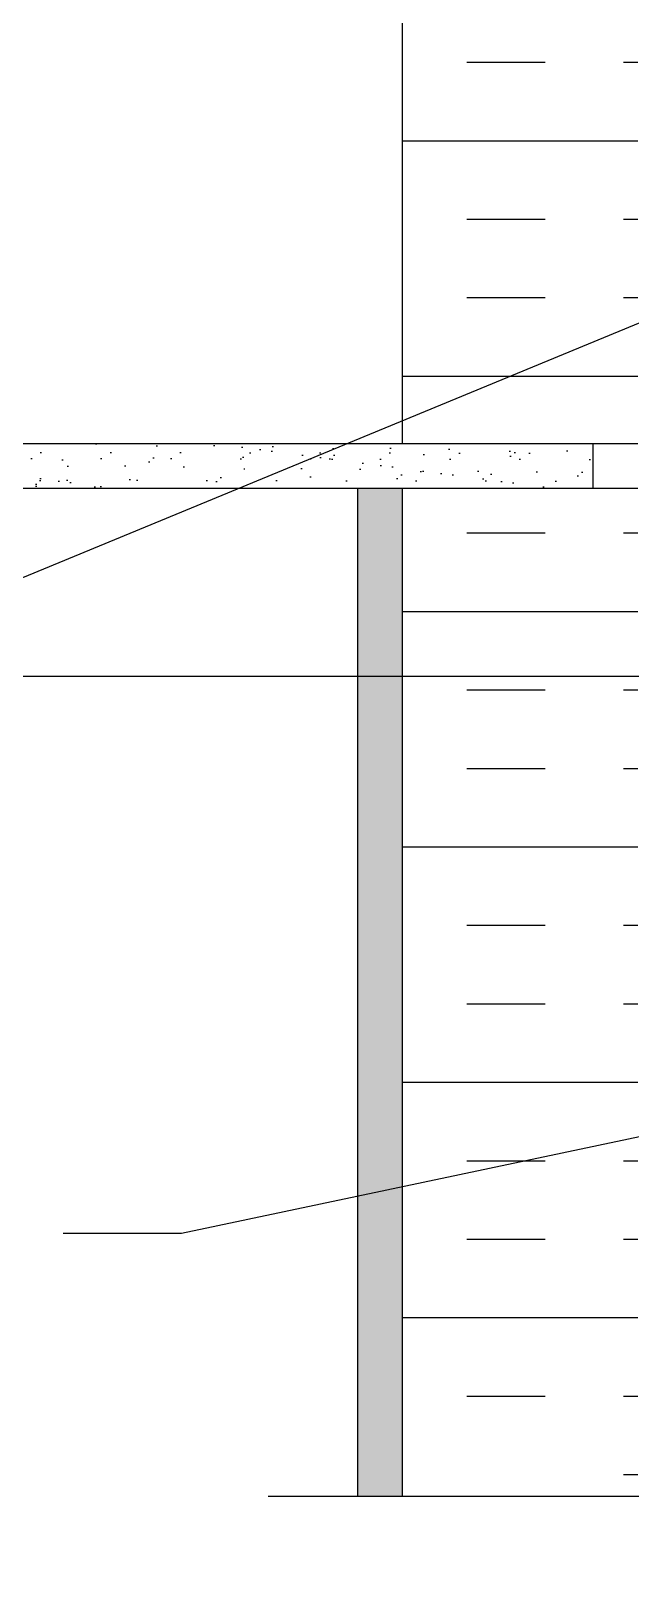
# Model space of a CAD drawing. Header units: inches. Extents: x 144.6 to 201.3, y 83.2 to 161.4.
# Drawn here: x 160.78 to 167.47, y 114.18 to 131.52 of the extents above; entities that cross this region are included whole.
import ezdxf

# ---------------------------------------------------------------- set-up
doc = ezdxf.new("R2010")
doc.units = ezdxf.units.IN
doc.header["$LTSCALE"] = 0.5
doc.header["$MEASUREMENT"] = 0
for name, color, linetype in [('HATCH', 12, 'Continuous'), ('line25', 2, 'Continuous'), ('LINE50', 5, 'Continuous'), ('LINE9', 9, 'Continuous'), ('TEXT', 4, 'Continuous')]:
    doc.layers.add(name, color=color, linetype=linetype)
doc.styles.add('DIM', font='romans.shx', dxfattribs={"width": 0.7})
doc.dimstyles.new('ext_12', dxfattribs={"dimscale": 12, "dimtxt": 0.075, "dimasz": 0.09375, "dimexe": 0.09375, "dimexo": 0.0625, "dimgap": 0.0625, "dimtad": 1, "dimdec": 1, "dimzin": 2, "dimdsep": 46, "dimlunit": 4, "dimtxsty": 'DIM', "dimcen": 0.09, "dimdle": 0.09375, "dimclrt": 4, "dimadec": 0, "dimazin": 0, "dimtfac": 1, "dimtdec": 1, "dimtmove": 2, "dimatfit": 3, "dimfxl": 1, "dimfrac": 2, "dimtolj": 1, "dimtzin": 0, "dimarcsym": 0})

msp = doc.modelspace()

# ---------------------------------------------------------------- hatches: boundary and pattern name
at = {"layer": 'HATCH'}
h = msp.add_hatch(dxfattribs=at)
h.set_pattern_fill('AR-CONC', color=256, scale=0.5)
h.set_pattern_definition([(49.99999999999999, (0, 0), (3.586300913003767, -0.3137606749129755), [0.375, -4.125]), (355, (0, 0), (-0.693756668065, 3.760960668500059), [0.3, -3.3]), (100.45144446, (0.298858405, -0.02614672), (2.89254423363556, 3.447199954843147), [0.3187009599999999, -3.505710559999999]), (46.18420000000001, (0, 1), (5.336206653357862, -0.8275964039653827), [0.5625, -6.1875]), (96.63563549, (0.444683725, 0.931033465), (4.673309728371142, 4.870593003872752), [0.47805171, -5.258568799999999]), (351.1841639899999, (0, 1), (4.673309725273866, 4.870593001349951), [0.45, -4.950000005]), (21, (0.5, 0.75), (2.984535260592308, -2.013094453326694), [0.375, -4.125]), (326.0000000000001, (0.5, 0.75), (1.216576659607909, 3.625750225234265), [0.3, -3.3]), (71.45144474, (0.74871127, 0.58224213), (4.201111883649856, 1.612655764031769), [0.31870095, -3.50571056]), (37.50000000000001, (0, 0), (0.06079927658645334, 1.664469269156557), [0, -3.26, 0, -3.35, 0, -3.3125]), (7.499999999999999, (0, 0), (1.315347687210743, 1.972058559411801), [0, -1.91, 0, -3.185, 0, -1.2625]), (327.5, (-1.115, 0), (2.669112180862045, -0.1127743586718988), [0, -1.25, 0, -3.9, 0, -5.175]), (317.5, (-1.615, 0), (2.915930846711931, 0.5005249116615886), [0, -1.625, 0, -2.59, 0, -3.675])])
edge = h.paths.add_edge_path()
edge.add_line((175.5471757725161, 160.1816201201429), (172.5471757725161, 160.1816201201429))
edge.add_line((172.5471757725161, 160.1816201201429), (171.5471757725161, 161.1816201201429))
edge.add_line((171.5471757725161, 161.1816201201429), (171.5471757725161, 159.1816201201429))
edge.add_line((171.5471757725161, 159.1816201201429), (170.5471757725161, 160.1816201201429))
edge.add_line((170.5471757725161, 160.1816201201429), (167.5471757725161, 160.1816201201429))
edge.add_line((167.5471757725161, 160.1816201201429), (167.5471757725161, 157.4083507081442))
edge.add_arc((167.8931787694052, 157.7692965851725), 0.4999999999999923, 226.2108888296928, 246.421821518135)
edge.add_line((167.6931787693759, 157.3110390156897), (167.7831787693765, 157.3110390156966))
edge.add_line((167.7831787693765, 157.3110390156966), (167.7831787693792, 157.2693129557724))
edge.add_arc((167.6431787693952, 157.0621898039895), 0.2500000000000076, 3.087507138843648e-09, 55.944202261869975, ccw=False)
edge.add_line((167.8931787693952, 157.062189804003), (167.8931787693989, 156.9946898039929))
edge.add_arc((167.8306787693989, 156.9946898039895), 0.06250000000000001, -90, 3.100524281762773e-09, ccw=False)
edge.add_line((167.8306787693989, 156.9321898039895), (167.783178769401, 156.9321898039895))
edge.add_line((167.783178769401, 156.9321898039895), (167.7831787694056, 156.8621898039895))
edge.add_line((167.7831787694056, 156.8621898039895), (167.8881787693903, 156.8621898039895))
edge.add_arc((167.7657701182331, 156.5195859414693), 0.3638149041640966, 34.97751374796718, 70.33874127357433, ccw=False)
edge.add_arc((168.6888890135513, 157.1308159928038), 0.743499063761502, 212.7919165279187, 253.8107114572139)
edge.add_spline(control_points=[(168.4815928692639, 156.4167997700345), (169.9190428692638, 156.0963397700345)], knot_values=[0, 0, 1, 1], degree=1, periodic=0)
edge.add_arc((170.4753807172876, 159.0279445776519), 2.98392669970118, 259.2546164297309, 270.0994654644686)
edge.add_line((170.4805608109799, 156.0440223742728), (171.5471757725165, 156.0282698748441))
edge.add_line((171.5471757725165, 156.0282698748441), (172.6137907340531, 156.0440223742728))
edge.add_arc((172.6189708277454, 159.0279445776519), 2.983926699701179, 269.9005345355325, 280.7453835702697)
edge.add_spline(control_points=[(173.1753086757692, 156.0963397700345), (174.6127586757691, 156.4167997700345)], knot_values=[0, 0, 1, 1], degree=1, periodic=0)
edge.add_arc((174.4054625314818, 157.1308159928038), 0.7434990637615018, 286.1892885427861, 327.208083472091)
edge.add_arc((175.3285814267999, 156.5195859414692), 0.3638149041640966, 109.66125872642431, 145.0224862520094, ccw=False)
edge.add_line((175.2061727756428, 156.8621898039895), (175.3111727756275, 156.8621898039895))
edge.add_line((175.3111727756275, 156.8621898039895), (175.311172775632, 156.9321898039895))
edge.add_line((175.311172775632, 156.9321898039895), (175.2636727756341, 156.9321898039895))
edge.add_arc((175.2636727756341, 156.9946898039895), 0.06250000000000001, 179.9999999968994, 270, ccw=False)
edge.add_line((175.2011727756341, 156.9946898039929), (175.2011727756378, 157.062189804003))
edge.add_arc((175.4511727756378, 157.0621898039895), 0.2499999999999876, 124.05579773813, 179.9999999969125, ccw=False)
edge.add_line((175.3111727756538, 157.2693129557724), (175.3111727756566, 157.3110390156966))
edge.add_line((175.3111727756566, 157.3110390156966), (175.4011727756571, 157.3110390156897))
edge.add_arc((175.2011727756278, 157.7692965851725), 0.4999999999999918, 293.578178481865, 313.7891111701621)
edge.add_line((175.5471757725161, 157.4083507081434), (175.5471757725161, 160.1816201201429))
h.paths.add_polyline_path([(175.5471757725161, 153.2160288998359, 0.08841615068610409), (175.4011727756571, 153.3133405922896), (175.3111727756566, 153.3133405922827), (175.3111727756538, 153.3550666522068, -0.2490694201798125), (175.2011727756378, 153.5621898039763), (175.2011727756341, 153.6296898039864, -0.4142135623889407), (175.2636727756341, 153.6921898039897), (175.311172775632, 153.6921898039897), (175.3111727756275, 153.7621898039897), (175.2061727756422, 153.7621898039897, 0.08534784463993508), (174.8767132530975, 153.6866712222518, -0.6696014941110126), (174.7442108543471, 153.8069529189495, 2.087231407566594), (174.3103114244241, 153.5821356607015, -1), (174.1468828530201, 153.17361258663, -0.2134499129915272), (173.7546570922424, 153.5628130536144, -0.06992325913705139), (173.6177901389094, 154.2066157533295, 1.702394472353442), (173.1680216774637, 153.8940714604077, -0.9407930192584179), (172.9645091407854, 153.5108082405268, -0.1730747606229396), (172.6186008182488, 153.8774652800348), (172.4759629760689, 154.2643101357669, 1.612473537247284), (172.0444198115478, 153.9047219360629, -0.7348724129870531), (172.0213162079575, 153.3936830893589, -0.06847526280403649), (171.5471757725165, 153.3316201201428, -0.0684752628040668), (171.0730353370753, 153.393683089359, -0.73487241298655), (171.0499317334852, 153.9047219360629, 1.612473537247338), (170.6183885689641, 154.2643101357669), (170.4757507267842, 153.8774652800348, -0.17307476062293), (170.1298424042477, 153.5108082405269, -0.9407930192584839), (169.9263298675694, 153.8940714604078, 1.70239447235285), (169.4765614061236, 154.2066157533296, -0.06992325913713404), (169.3396944527904, 153.5628130536138, -0.2134499129913675), (168.9474686920127, 153.17361258663, -1), (168.7840401206088, 153.5821356607015, 2.087231407567412), (168.3501406906859, 153.8069529189495, -0.6696014941129883), (168.217638291935, 153.686671222252, 0.08534784463980435), (167.8881787693909, 153.7621898039897), (167.7831787694056, 153.7621898039897), (167.783178769401, 153.6921898039897), (167.8306787693989, 153.6921898039897, -0.4142135623889407), (167.8931787693989, 153.6296898039864), (167.8931787693952, 153.5621898039763, -0.249069420179824), (167.7831787693792, 153.3550666522068), (167.7831787693765, 153.3133405922827), (167.6931787693759, 153.3133405922896, 0.0884161506867386), (167.5471757725161, 153.216028899835), (167.5471757725161, 151.1816201201429), (167.5471757725161, 150.4222314381499), (167.6321721525514, 150.6828870035922, -0.60000000003303), (167.7321721525532, 150.6828870035966), (167.7810851960313, 150.5328870035965), (167.9071721525528, 150.5328870035966, -0.4142135623730794), (167.9571721525529, 150.4828870035967), (167.9571721525531, 150.4528870035965), (168.057172152553, 150.4528870035966), (168.0571749053028, 148.8513892816243, -0.3803970778957629), (168.3501448045676, 148.5562873213344, 2.087231407565049), (168.7840442344909, 148.7811045795823, -1), (168.9474728058942, 149.1896276536541, -0.2134499129913034), (169.339698566672, 148.8004271866705, -0.06992325913717282), (169.4765655200053, 148.1566244869544, 1.702394472352943), (169.9263339814511, 148.4691687798762, -0.9407930192578764), (170.129846518129, 148.8524319997573, -0.1730747606230334), (170.4757548406659, 148.4857749602494), (170.6183926828458, 148.0989301045171, 1.612473537248498), (171.0499358473666, 148.4585183042213, -0.7348724129855446), (171.0730394509567, 148.9695571509249, -0.06847526280412401), (171.5471798863983, 149.0316201201412, -0.06847526280404619), (172.0213203218393, 148.9695571509251, -0.7348724129873987), (172.0444239254292, 148.458518304221, 1.61247353724616), (172.4759670899506, 148.0989301045171), (172.6186049321305, 148.4857749602494, -0.1730747606229475), (172.9645132546673, 148.8524319997572, -0.940793019258263), (173.1680257913454, 148.4691687798763, 1.702394472354467), (173.6177942527912, 148.1566244869548, -0.06992325913715396), (173.7546612061246, 148.8004271866707, -0.2134499129912745), (174.1468869669023, 149.1896276536542, -1), (174.3103155383057, 148.7811045795824, 2.087231407596503), (174.7442149682274, 148.5562873213415, -0.3803920597853767), (175.0371793924807, 148.8513889414931), (175.0371793924792, 150.4528870035966), (175.1371793924793, 150.4528870035965), (175.1371793924793, 150.4828870035966, -0.4142135623733604), (175.1871793924793, 150.5328870035966), (175.3132663490008, 150.5328870035965), (175.362179392479, 150.6828870035966, -0.6000000000330128), (175.4621793924808, 150.6828870035922), (175.5471757725161, 150.42223143815), (175.5471757725161, 151.1816201201429)])
h.paths.add_polyline_path([(171.4709298863972, 147.2956368791507, 0.2256517540595469), (171.095929886395, 147.6706368791573), (168.4321803803101, 147.6706368791573, 0.2256517540552841), (168.0571803803123, 147.295636879159), (168.0571803803123, 146.4548309745128, 0.2256517540569461), (168.4321803803138, 146.0798309745132), (171.0959298863948, 146.0798309745132, 0.2256517540590412), (171.4709298863968, 146.4548309745185)])
h.paths.add_polyline_path([(171.4709298863968, 145.5142093850504, 0.2256517540590416), (171.0959298863948, 145.8892093850557), (168.4321803803138, 145.8892093850557, 0.2256517540569456), (168.0571803803123, 145.5142093850561), (168.0571803803123, 144.6734034804099, 0.2256517540553574), (168.4321803803102, 144.2984034804116), (171.0959298863948, 144.2984034804116, 0.2256517540596189), (171.4709298863972, 144.6734034804182)])
h.paths.add_polyline_path([(175.0371793924824, 145.5142093850561, 0.2256517540568734), (174.6621793924811, 145.8892093850556), (171.9984298864024, 145.8892093850556, 0.2256517540585335), (171.6234298863974, 145.5142093850548), (171.6234298863969, 144.6734034804098, 0.2256517540542008), (171.9984298863915, 144.2984034804117), (174.6621793924846, 144.2984034804117, 0.2256517540552863), (175.0371793924824, 144.6734034804099)])
h.paths.add_polyline_path([(175.0371793924824, 147.295636879159, 0.2256517540552847), (174.6621793924846, 147.6706368791573), (171.9984298863915, 147.6706368791572, 0.2256517540542007), (171.6234298863969, 147.295636879159), (171.6234298863974, 146.4548309745141, 0.2256517540585339), (171.9984298864024, 146.0798309745133), (174.6621793924809, 146.0798309745132, 0.2256517540569471), (175.0371793924824, 146.4548309745128)])
h.paths.add_polyline_path([(175.0371793924819, 143.9627797814326, 0.2681384484804181), (174.8760287306303, 144.1109032975487), (168.2183310421662, 144.1109032975487, 0.268155850466876), (168.057176134736, 143.96276622538), (168.057176134736, 143.6938837070757, -0.3562216992481089), (168.2432358445551, 143.6473769608221, -0.5205670499999401), (168.5229735308701, 143.6455750824911, -0.5205670500002954), (168.8023944263415, 143.6541225257845, -0.5205670499996758), (169.1128622714916, 143.6636196906135, -0.4453429378592366), (169.3356784282333, 143.6243282813363, -0.5205670499998297), (169.5633547516642, 143.6312928659299, -0.5205670500002217), (169.8117289039114, 143.6388905940034, -0.5205670499998629), (170.0914665902264, 143.6370887156725, -0.5205670500000663), (170.3708874856978, 143.6456361589658, -0.5205670499998372), (170.6813553308471, 143.6551333237941, -0.4453429378591146), (170.9041714875887, 143.6158419145169, -0.5205670500001356), (171.1318478110198, 143.6228064991106, -0.5205670499996482), (171.3802219632668, 143.630404227184, -0.5205670500003595), (171.659959649582, 143.6286023488532, -0.5205670499998178), (171.9393805450532, 143.6371497921464, -0.5205670499999817), (172.2498483902026, 143.6466469569748, -0.4453429378590686), (172.4726645469441, 143.6073555476976, -0.5205670499999974), (172.7003408703752, 143.6143201322912, -0.5205670500001153), (172.9487150226224, 143.6219178603647, -0.1755493832424155), (173.0443242129128, 143.6881637079161, -0.1755493832427686), (173.1399334032033, 143.6219178603646, -0.5205670500004119), (173.3883075554506, 143.6143201322913, -0.5205670499996943), (173.6159838788816, 143.6073555476975, -0.445342937859244), (173.8388000356232, 143.6466469569748, -0.4453429378590377), (174.0616161923647, 143.6073555476976, -0.5205670499995777), (174.2892925157957, 143.6143201322911, -0.5205670500003811), (174.537666668043, 143.6219178603647, -0.175549383242398), (174.6332758583333, 143.6881637079161, -0.1755493832427665), (174.728885048624, 143.6219178603646, -0.5205670500001537), (174.9772592008711, 143.6143201322912, -0.1383883734710734), (175.0371793924819, 143.6602816080656)])
h.paths.add_polyline_path([(187.1948134068539, 143.0384010965166), (187.194813406854, 143.6721060574316), (175.5471757725153, 143.6721060574316, 0.3161108884676745), (175.2049355243022, 143.6073555476975, 0.5205670499999625), (174.9772592008712, 143.6143201322912, 0.5205670500000886), (174.728885048624, 143.6219178603646, 0.1755493832429539), (174.6332758583332, 143.6881637079161, 0.1755493832422484), (174.537666668043, 143.6219178603646, 0.5205670500003545), (174.2892925157957, 143.6143201322913, 0.5205670499994064), (174.0616161923648, 143.6073555476975, 0.4453429378592138), (173.8388000356232, 143.6466469569748, 0.4453429378591997), (173.6159838788817, 143.6073555476975, 0.5205670499999884), (173.3883075554506, 143.6143201322913, 0.5205670500004268), (173.1399334032033, 143.6219178603646, 0.1755493832429026), (173.0443242129126, 143.6881637079161, 0.1755493832421726), (172.9487150226223, 143.6219178603648, 0.5205670499998067), (172.7003408703752, 143.6143201322911, 0.5205670500001275), (172.4726645469441, 143.6073555476976, 0.4453429378590993), (172.2498483902026, 143.6466469569748, 0.5205670499999812), (171.9393805450532, 143.6371497921464, 0.5205670499997448), (171.659959649582, 143.6286023488532, 0.5205670500003668), (171.3802219632668, 143.6304042271841, 0.5205670499997679), (171.1318478110198, 143.6228064991105, 0.5205670500001544), (170.9041714875887, 143.6158419145169, 0.4453429378590378), (170.6813553308471, 143.6551333237941, 0.5205670499998754), (170.3708874856978, 143.6456361589657, 0.5205670500000604), (170.0914665902264, 143.6370887156725, 0.5205670500000663), (169.8117289039114, 143.6388905940034, 0.5205670499999872), (169.5633547516643, 143.6312928659299, 0.5205670500000545), (169.3356784282332, 143.6243282813363, 0.4453429378590632), (169.1128622714917, 143.6636196906135, 0.5205670499998548), (168.8023944263415, 143.6541225257844, 0.5205670500002895), (168.5229735308701, 143.6455750824913, 0.5205670499998678), (168.2432358445551, 143.6473769608222, 0.3706303463291104), (168.0502747376476, 143.6904219280406, 0.3706303463294761), (167.8573136307398, 143.6473769608221, 0.5205670500001055), (167.5775759444248, 143.6455750824912, 0.05013493256724198), (167.5561006982641, 143.6721060574316), (155.8995381381781, 143.6721060574316), (155.8995381381782, 143.0384010965166), (156.8995381381782, 142.0384010965166), (154.8995381381782, 142.0384010965166), (155.8995381381782, 141.0384010965166), (155.8995381381782, 140.9221060574315), (167.5471757725161, 140.9221060574315), (167.5471757725161, 140.7170164263683, -0.4384117825662647), (167.7671853688778, 140.67558345141, -0.52056704999953), (167.9948616923088, 140.6825480360035, -0.520567050000596), (168.2432358445561, 140.6901457640772, -0.5205670499994778), (168.522973530871, 140.688343885746, -0.5205670500002341), (168.8023944263423, 140.6968913290394, -0.520567049999956), (169.1128622714917, 140.7063884938678, -0.4453429378591475), (169.3356784282341, 140.6670970845913, -0.5205670499993246), (169.563354751665, 140.6740616691847, -0.5205670500006713), (169.8117289039124, 140.6816593972584, -0.5205670499997247), (170.0914665902272, 140.6798575189274, -0.520567050000093), (170.3708874856986, 140.6884049622207, -0.5205670500000678), (170.681355330848, 140.6979021270491, -0.4453429378591081), (170.9041714875896, 140.6586107177719, -0.5205670499994395), (171.1318478110205, 140.6655753023654, -0.5205670500003954), (171.3802219632678, 140.673173030439, -0.5205670499995956), (171.6599596495827, 140.671371152108, -0.5205670500005483), (171.9393805450541, 140.6799185954014, -0.5205670499997722), (172.2498483902034, 140.6894157602297, -0.4453429378588656), (172.4726645469449, 140.6501243509524, -0.5205670499999564), (172.700340870376, 140.657088935546, -0.520567050000786), (172.9487150226233, 140.6646866636198, -0.5205670499994882), (173.2284527089381, 140.6628847852886, -0.5205670500002043), (173.5078736044095, 140.671432228582, -0.07771387352698533), (173.547175772516, 140.7148748606866, -0.07771387352711377), (173.5864779406227, 140.671432228582, -0.5205670499995915), (173.8658988360938, 140.6628847852886, -0.5205670500001833), (174.1456365224089, 140.6646866636196, -0.5205670500006405), (174.3940106746562, 140.6570889355463, -0.5205670499992447), (174.6216869980871, 140.6501243509524, -0.445342937859054), (174.8445031548286, 140.6894157602297, -0.4453429378592815), (175.0673193115703, 140.6501243509525, -0.5205670499995078), (175.2949956350012, 140.657088935546, -0.5205670500003544), (175.5433697872485, 140.6646866636196, -0.009381364081648937), (175.5471757725161, 140.6698406759988), (175.5471757725161, 140.9221060574315), (187.1948134068539, 140.9221060574315), (187.1948134068539, 141.0384010965166), (188.1948134068539, 142.0384010965166), (186.1948134068539, 142.0384010965166)])
h.paths.add_polyline_path([(175.0371793924814, 140.4004604588519), (175.0371793924815, 140.6851423535257, 0.3568783789455827), (174.8445031548287, 140.6894157602297, 0.4453429378590573), (174.6216869980871, 140.6501243509525, 0.5205670499992038), (174.3940106746562, 140.6570889355459, 0.5205670500008144), (174.1456365224089, 140.6646866636196, 0.5205670500003398), (173.8658988360937, 140.6628847852887, 0.5205670499996019), (173.5864779406226, 140.671432228582, 0.07771387352697162), (173.547175772516, 140.7148748606865, 0.07771387352688569), (173.5078736044095, 140.671432228582, 0.5205670499998409), (173.2284527089382, 140.6628847852885, 0.5205670500000662), (172.9487150226232, 140.6646866636195, 0.5205670500005304), (172.7003408703759, 140.657088935546, 0.5205670500004169), (172.4726645469447, 140.6501243509526, 0.4453429378584008), (172.2498483902034, 140.6894157602297, 0.5205670499998631), (171.9393805450541, 140.6799185954012, 0.5205670500007342), (171.6599596495826, 140.6713711521081, 0.520567049999244), (171.3802219632678, 140.6731730304389, 0.5205670500004872), (171.1318478110205, 140.6655753023653, 0.5205670499998651), (170.9041714875895, 140.6586107177719, 0.44534293785866), (170.6813553308481, 140.697902127049, 0.5205670500003675), (170.3708874856986, 140.6884049622207, 0.5205670499999492), (170.0914665902273, 140.6798575189274, 0.5205670499996846), (169.8117289039124, 140.6816593972582, 0.5205670500009066), (169.563354751665, 140.6740616691847, 0.52056704999909), (169.3356784282342, 140.6670970845912, 0.4453429378591267), (169.1128622714918, 140.7063884938677, 0.5205670500000981), (168.8023944263423, 140.6968913290393, 0.5205670500002414), (168.522973530871, 140.688343885746, 0.5205670499994757), (168.2432358445561, 140.6901457640769, 0.3562216992502939), (168.057176134736, 140.7366525103302), (168.057176134736, 140.4004740149059, 0.2681558504668739), (168.2183310421662, 140.2523369427372), (174.8760287306303, 140.2523369427372, 0.2681384484785548)])
h.paths.add_polyline_path([(171.4709298863972, 139.6898367598678, 0.2256517540596166), (171.0959298863948, 140.0648367598743), (168.4321803803102, 140.0648367598743, 0.2256517540553569), (168.0571803803123, 139.6898367598761), (168.0571803803123, 138.8490308552298, 0.2256517540569461), (168.4321803803138, 138.4740308552303), (171.0959298863948, 138.4740308552303, 0.2256517540590407), (171.4709298863968, 138.8490308552356)])
h.paths.add_polyline_path([(175.0371793924824, 139.6898367598761, 0.2256517540552847), (174.6621793924846, 140.0648367598743), (171.9984298863915, 140.0648367598743, 0.2256517540542012), (171.6234298863969, 139.6898367598761), (171.6234298863974, 138.8490308552311, 0.2256517540585315), (171.9984298864024, 138.4740308552303), (174.6621793924811, 138.4740308552303, 0.2256517540568749), (175.0371793924824, 138.8490308552298)])
h.paths.add_polyline_path([(175.0371793924824, 137.9084092657732, 0.2256517540569456), (174.6621793924809, 138.2834092657727), (171.9984298864024, 138.2834092657726, 0.2256517540585342), (171.6234298863974, 137.9084092657719), (171.6234298863969, 137.0676033611269, 0.2256517540542017), (171.9984298863915, 136.6926033611287), (174.6621793924846, 136.6926033611287, 0.2256517540552863), (175.0371793924824, 137.0676033611269)])
h.paths.add_polyline_path([(175.5471757725161, 117.2160288998359, 0.08841615068608476), (175.4011727756571, 117.3133405922896), (175.3111727756566, 117.3133405922827), (175.3111727756538, 117.3550666522068, -0.2490694201798186), (175.2011727756378, 117.5621898039763), (175.2011727756341, 117.6296898039864, -0.4142135623888784), (175.2636727756341, 117.6921898039897), (175.311172775632, 117.6921898039897), (175.3111727756275, 117.7621898039897), (175.2061727756419, 117.7621898039897, 0.08534784463943035), (174.8767132530991, 117.6866712222525, -0.669601494112619), (174.7442108543468, 117.8069529189485, 2.087231407546081), (174.3103114244189, 117.5821356607036, -1), (174.1468828529585, 117.1736125866533, -0.2134499129666022), (173.7546570922419, 117.5628130536157, -0.06822591722304003), (173.6189592693783, 118.1906795956436, 1.7531709102164), (173.168021677457, 117.8940714604118, -0.9407930192731893), (172.9645091407883, 117.5108082405253, -0.1730747606240733), (172.6186008182488, 117.8774652800348), (172.4759629760689, 118.2643101357669, 1.61247353725212), (172.0444198115492, 117.9047219360624, -0.7348724129854507), (172.0213162079571, 117.3936830893588, -0.06847526280391002), (171.547175772517, 117.3316201201428, -0.0684752628054829), (171.0730353370662, 117.3936830893614, -0.7348724129777788), (171.0499317334877, 117.9047219360639, 1.612473537239517), (170.6183885689641, 118.2643101357669), (170.4757507267844, 117.8774652800353, -0.1730747606242391), (170.1298424042446, 117.5108082405255, -0.9407930192452261), (169.9263298675736, 117.8940714604098, 1.753170910298995), (169.4753922756529, 118.1906795956189, -0.06822591722023992), (169.3396944527917, 117.5628130536172, -0.2134499129908236), (168.9474686920173, 117.1736125866318, -1), (168.7840401206153, 117.5821356607044, 2.087231407542093), (168.3501406906863, 117.8069529189485, -0.669601494141845), (168.2176382919278, 117.686671222255, 0.08534784463775681), (167.8881787693911, 117.7621898039897), (167.7831787694056, 117.7621898039897), (167.783178769401, 117.6921898039897), (167.8306787693989, 117.6921898039897, -0.4142135623888784), (167.8931787693989, 117.6296898039864), (167.8931787693952, 117.5621898039763, -0.2490694201798212), (167.7831787693792, 117.3550666522068), (167.7831787693765, 117.3133405922827), (167.6931787693759, 117.3133405922896, 0.08841615068674001), (167.5471757725161, 117.2160288998351), (167.5471757725161, 115.1816201201429), (170.7503007725162, 115.1816201201429), (171.7503007725162, 114.1816201201429), (171.7503007725162, 116.1816201201429), (172.7503007725162, 115.1816201201429), (175.5471757725161, 115.1816201201429)])
h.paths.add_polyline_path([(175.5471757725161, 133.1816201201429), (175.5471757725161, 133.9410088021358), (175.4621793924808, 133.6803532366937, -0.600000000032991), (175.362179392479, 133.6803532366893), (175.3132663490008, 133.8303532366894), (175.1871793924793, 133.8303532366893, -0.414213562373376), (175.1371793924793, 133.8803532366893), (175.1371793924791, 133.9103532366894), (175.0371793924792, 133.9103532366894), (175.037179392481, 135.5118512987928, -0.3803920597856534), (174.7442149682274, 135.8069529189445, 2.087231407579984), (174.3103155383023, 135.5821356607049, -1), (174.1468869669059, 135.1736125866304, -0.2134499129931769), (173.7546612061242, 135.5628130536163, -0.0682259172230495), (173.6189633832601, 136.1906795956442, 1.753170910242478), (173.1680257913455, 135.8940714604096, -0.9407930192599465), (172.9645132546639, 135.5108082405304, -0.1730747606218081), (172.6186049321304, 135.877465280037), (172.4759670899506, 136.2643101357689, 1.612473537243873), (172.0444239254286, 135.9047219360651, -0.7348724129768471), (172.0213203218468, 135.3936830893629, -0.0684752628052688), (171.5471798863975, 135.3316201201448, -0.06847526280348802), (171.0730394509602, 135.3936830893601, -0.73487241299475), (171.0499358473687, 135.9047219360656, 1.612473537241547), (170.6183926828458, 136.2643101357689), (170.4757548406661, 135.877465280037, -0.1730747606231351), (170.1298465181291, 135.5108082405287, -0.9407930192587125), (169.9263339814505, 135.8940714604094, 1.753170910251056), (169.4753963895362, 136.190679595642, -0.06822591722302807), (169.3396985666716, 135.5628130536144, -0.213449912991754), (168.9474728058922, 135.173612586631, -1), (168.7840442344973, 135.5821356607064, 2.08723140753405), (168.3501448045677, 135.806952918952, -0.3803970205203058), (168.0571749679028, 135.5118509625501), (168.057172152553, 133.9103532366894), (167.9571721525531, 133.9103532366894), (167.9571721525529, 133.880353236689, -0.4142135623716955), (167.9071721525528, 133.8303532366893), (167.7810851960313, 133.8303532366894), (167.7321721525532, 133.6803532366893, -0.6000000000330186), (167.6321721525514, 133.6803532366937), (167.5471757725161, 133.941008802136), (167.5471757725161, 133.1816201201429), (167.5471757725161, 131.1472113404507, 0.08841615068673643), (167.6931787693759, 131.0498996479962), (167.7831787693765, 131.049899648003), (167.7831787693792, 131.0081735880789, -0.2490694201798094), (167.8931787693952, 130.8010504363095), (167.8931787693989, 130.7335504362994, -0.4142135623889365), (167.8306787693989, 130.671050436296), (167.783178769401, 130.671050436296), (167.7831787694056, 130.601050436296), (167.8881787693908, 130.601050436296, 0.08534784463959491), (168.2176382919343, 130.6765690180334, -0.6696014941233307), (168.3501406906857, 130.5562873213348, 2.08723140756324), (168.7840401206084, 130.7811045795844, -1), (168.9474686920003, 131.1896276536604, -0.2134499129968462), (169.3396944527907, 130.800427186671, -0.06822591722298375), (169.4753922756547, 130.1725606446437, 1.753170910242852), (169.9263298675694, 130.469168779878, -0.9407930192569893), (170.1298424042453, 130.8524319997601, -0.1730747606238302), (170.4757507267842, 130.485774960251), (170.6183885689641, 130.0989301045188, 1.612473537252312), (171.0499317334838, 130.4585183042234, -0.7348724129969976), (171.0730353370835, 130.969557150929, -0.06847526280253961), (171.5471757725144, 131.0316201201429, -0.06847526280387266), (172.0213162079543, 130.9695571509277, -0.7348724129964421), (172.0444198115453, 130.4585183042218, 1.612473537239478), (172.4759629760689, 130.0989301045188), (172.6186008182487, 130.4857749602508, -0.1730747606224969), (172.9645091407839, 130.8524319997582, -0.9407930192588013), (173.1680216774613, 130.4691687798769, 1.753170910229203), (173.6189592693783, 130.172560644642, -0.06822591722338003), (173.754657092243, 130.8004271866729, -0.2134499129923334), (174.1468828530236, 131.1896276536571, -1), (174.3103114244221, 130.7811045795833, 2.087231407556785), (174.7442108543471, 130.5562873213361, -0.669601494046849), (174.8767132530832, 130.6765690180399, 0.08534784464384008), (175.2061727756421, 130.601050436296), (175.3111727756275, 130.601050436296), (175.311172775632, 130.671050436296), (175.2636727756341, 130.671050436296, -0.4142135623889219), (175.2011727756341, 130.7335504362994), (175.2011727756378, 130.8010504363095, -0.2490694201798209), (175.3111727756538, 131.0081735880789), (175.3111727756566, 131.049899648003), (175.4011727756571, 131.0498996479962, 0.08841615068610337), (175.5471757725161, 131.1472113404498)])
h.paths.add_polyline_path([(171.4709298863968, 137.9084092657674, 0.225651754059039), (171.0959298863948, 138.2834092657727), (168.4321803803138, 138.2834092657727, 0.2256517540569456), (168.0571803803123, 137.9084092657732), (168.0571803803123, 137.0676033611269, 0.2256517540552852), (168.4321803803101, 136.6926033611287), (171.095929886395, 136.6926033611287, 0.2256517540595473), (171.4709298863972, 137.0676033611352)])
edge = h.paths.add_edge_path()
edge.add_line((154.8995381381782, 143.433367474535), (154.8995381381781, 143.6721060574316))
edge.add_line((154.8995381381781, 143.6721060574316), (148.3394511157099, 143.6721060574316))
edge.add_line((148.3394511157099, 143.6721060574316), (148.3394511157099, 141.6951679505607))
edge.add_spline(control_points=[(148.3394511157099, 141.6951679505607), (149.3814466706465, 142.255530900332), (151.1719341109231, 143.2184167963497), (153.0954396328368, 142.6648002558269), (153.8995381381782, 142.433367474535)], knot_values=[0, 0, 0, 0, 3.379125181224174, 5.806436666106756, 5.806436666106756, 5.806436666106756, 5.806436666106756], degree=3, periodic=0)
edge.add_line((153.8995381381782, 142.433367474535), (155.8995381381782, 142.433367474535))
edge.add_line((155.8995381381782, 142.433367474535), (154.8995381381782, 143.433367474535))
edge = h.paths.add_edge_path()
edge.add_line((194.7549004293222, 143.6721060574316), (188.194813406854, 143.6721060574316))
edge.add_line((188.194813406854, 143.6721060574316), (188.1948134068539, 143.433367474535))
edge.add_line((188.1948134068539, 143.433367474535), (187.1948134068539, 142.433367474535))
edge.add_line((187.1948134068539, 142.433367474535), (189.1948134068539, 142.433367474535))
edge.add_spline(control_points=[(189.1948134068539, 142.433367474535), (189.9989119121954, 142.6648002558269), (191.922417434109, 143.2184167963498), (193.7129048743856, 142.2555309003319), (194.7549004293222, 141.6951679505607)], knot_values=[0, 0, 0, 0, 2.427311484882582, 5.806436666106756, 5.806436666106756, 5.806436666106756, 5.806436666106756], degree=3, periodic=0)
edge.add_line((194.7549004293222, 141.6951679505607), (194.7549004293222, 143.6721060574316))
h = msp.add_hatch(dxfattribs=at)
h.set_pattern_fill('AR-SAND', color=256, scale=0.5, style=0)
h.set_pattern_definition([(37.50000000000001, (0, 0), (-0.03149667905480408, 0.9634118845065793), [0, -0.76, 0, -0.85, 0, -0.8125]), (7.499999999999999, (0, 0), (0.8848883526338636, 1.41107303261487), [0, -0.41, 0, -0.685, 0, -0.2625]), (327.5, (-0.615, 0), (1.557070930875748, 0.002829526768482471), [0, -0.25, 0, -0.9, 0, -1.175]), (317.5, (-0.615, 0), (1.503063302286147, 0.4388377824671247), [0, -0.125, 0, -0.59, 0, -0.675])])
h.paths.add_polyline_path([(164.9221757725161, 126.4221060574315), (164.4221757725161, 126.4221060574315), (164.4221757725161, 115.1816201201429), (164.9221757725161, 115.1816201201429)])
h.paths.add_polyline_path([(164.4221757725161, 143.6721060574316), (164.9221757725161, 143.6721060574316), (164.9221757725161, 151.1816201201429), (164.9221757725161, 160.1816201201429), (164.4221757725161, 160.1816201201429)])
h = msp.add_hatch(dxfattribs=at)
h.set_pattern_fill('INSUL', color=256, scale=7, style=0)
h.set_pattern_definition([(0, (-2758.614405938969, -281.8278939425688), (0, 2.625), []), (0, (-2758.614405938969, -280.9528939425688), (0, 2.625), [0.875, -0.875]), (0, (-2758.614405938969, -280.0778939425688), (0, 2.625), [0.875, -0.875])])
h.paths.add_polyline_path([(164.9221757725161, 126.9221060574314), (167.5471757725161, 126.9221060574315), (167.5471757725161, 133.1816201201429), (166.8596757725161, 133.1816201201429), (166.8596757725161, 133.6816201201429), (165.3596757725161, 133.6816201201429), (165.3596757725161, 133.1816201201429), (164.9221757725161, 133.1816201201429)])
h.paths.add_polyline_path([(167.5471757725161, 126.4221060574315), (164.9221757725161, 126.4221060574315), (164.9221757725161, 115.1816201201429), (165.3596757725161, 115.1816201201429), (165.3596757725161, 115.6816201201429), (166.8596757725161, 115.6816201201429), (166.8596757725161, 115.1816201201429), (167.5471757725161, 115.1816201201429)])
h = msp.add_hatch(dxfattribs=at)
h.set_pattern_fill('AR-SAND', color=256, scale=0.25, style=0)
h.set_pattern_definition([(142.5, (229.3691239421642, 33.3652123072815), (0.01574833952740204, 0.4817059422532897), [0, -0.38, 0, -0.425, 0, -0.40625]), (172.5, (229.3691239421642, 33.3652123072815), (-0.4424441763169318, 0.7055365163074351), [0, -0.205, 0, -0.3425, 0, -0.13125]), (212.5, (229.6766239421642, 33.3652123072815), (-0.7785354654378738, 0.001414763384241124), [0, -0.125, 0, -0.45, 0, -0.5875]), (222.5, (229.6766239421642, 33.3652123072815), (-0.7515316511430733, 0.2194188912335623), [0, -0.0625, 0, -0.295, 0, -0.3375])])
h.paths.add_polyline_path([(148.3394511157099, 126.4221060574315), (148.3394511157099, 126.9221060574315), (167.0471757725162, 126.9221060574315), (167.0471757725162, 126.4221060574315)])

# ---------------------------------------------------------------- linework, layer by layer
at = {"layer": 'line25'}
msp.add_line((167.0471757725162, 126.4221060574315), (167.0471757725162, 126.9221060574315), dxfattribs=at)
at = {"layer": 'LINE50'}
for p, q in [((164.9221757725161, 126.9221060574314), (164.9221757725161, 133.1816201201429)), ((164.9221757725161, 115.1816201201429), (164.9221757725161, 126.4221060574315))]:
    msp.add_line(p, q, dxfattribs=at)
at = {"layer": 'LINE9'}
for p, q in [((148.3394511157099, 126.9221060574315), (167.5471757725161, 126.9221060574315)), ((148.3394511157099, 126.4221060574315), (167.5471757725161, 126.4221060574315)), ((164.4221757725161, 115.1816201201429), (164.4221757725161, 126.4221060574315)), ((163.4221757725161, 115.1816201201429), (170.7503007725162, 115.1816201201429))]:
    msp.add_line(p, q, dxfattribs=at)

# ---------------------------------------------------------------- leaders
at = {"layer": 'TEXT'}
for points in [[(171.9977028841089, 130.1000492444152), (158.0174025456838, 124.3218974243837), (151.602123702838, 124.3218974243837)], [(170.2016126563697, 119.7482636562131), (162.4565168125335, 118.1125609911272), (161.1361986540983, 118.1125609911272)]]:
    msp.add_leader(points, dimstyle='ext_12', override={"dimgap": 0.0625, "dimtad": 0}, dxfattribs=at)
msp.add_leader([(171.5817054339187, 124.3218974243837), (158.0174025456838, 124.3218974243837)], dimstyle='ext_12', dxfattribs=at)

doc.saveas('drawing.dxf')
